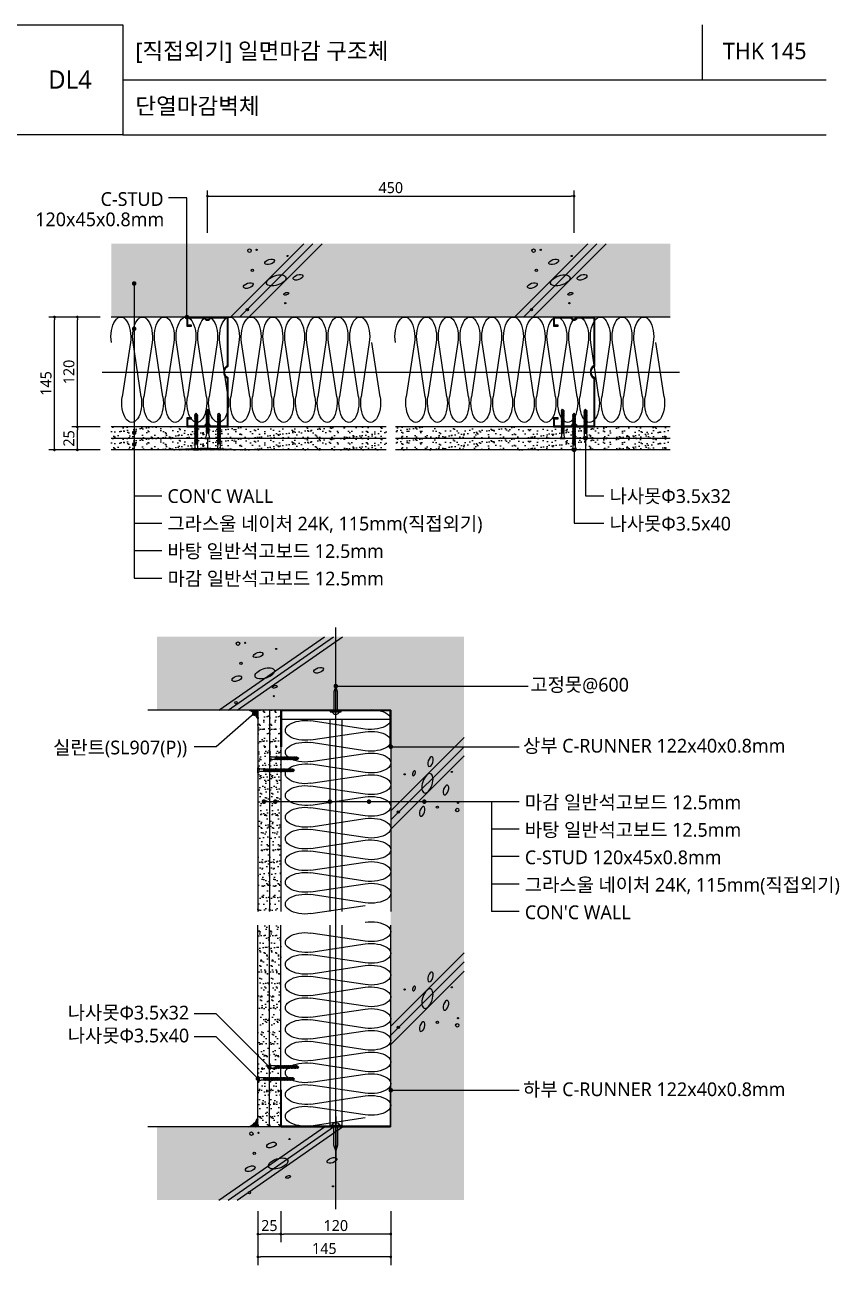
# Model space of a CAD drawing. Header units: millimetres. Extents: x 100 to 12387, y 55 to 2825.
# Drawn here: x 6976 to 7864, y 1471 to 2825 of the extents above; entities that cross this region are included whole.
import ezdxf
from ezdxf.enums import TextEntityAlignment as Align

# ---------------------------------------------------------------- set-up
doc = ezdxf.new("R2010")
doc.units = ezdxf.units.MM
doc.header["$LTSCALE"] = 1000
doc.linetypes.add('CCEN', pattern=[35, 30, -2, 1, -2])
doc.linetypes.add('HID', pattern=[2.3, 1.5, -0.8])
doc.layers.get('DEFPOINTS').update_dxf_attribs({"color": 161})
for name, color, linetype in [('CEN', 1, 'CCEN'), ('DIM', 7, 'Continuous'), ('HATCH', 8, 'Continuous'), ('SEALANT', 8, 'Continuous'), ('TEXT', 7, 'Continuous'), ('경량철골', 2, 'Continuous'), ('경량철골1', 8, 'Continuous'), ('고정못', 8, 'Continuous'), ('나사못32', 8, 'Continuous'), ('나사못40', 8, 'Continuous'), ('단열재', 9, 'Continuous'), ('석고보드', 4, 'Continuous'), ('슬라브', 7, 'Continuous'), ('조인트컴파운드', 8, 'Continuous'), ('지시선', 1, 'Continuous')]:
    doc.layers.add(name, color=color, linetype=linetype)
doc.styles.add('맑은고딕', font='malgun_0.ttf')
doc.dimstyles.new('kcc', dxfattribs={"dimscale": 5, "dimtxt": 2, "dimasz": 2, "dimexe": 1.5, "dimexo": 2, "dimgap": 0.5, "dimtad": 1, "dimdec": 1, "dimrnd": 1.38778e-17, "dimzin": 12, "dimdsep": 46, "dimtxsty": '맑은고딕', "dimblk": 'DOT', "dimcen": 1, "dimdle": 1, "dimclrd": 1, "dimclre": 1, "dimclrt": 7, "dimazin": 0, "dimtfac": 3, "dimtdec": 1, "dimtix": 1, "dimtmove": 2, "dimatfit": 2, "dimldrblk": 'DOT', "dimfxl": 1, "dimtolj": 1, "dimtzin": 1, "dimlwd": -1, "dimlwe": -1, "dimarcsym": 0})

# ---------------------------------------------------------------- blocks, each defined once
blk = doc.blocks.new('kcc나사못32')
at = {"layer": '나사못32'}
for p, q in [((1.5, 29.9), (1, 29.6)), ((1, 29.6), (1.5, 29.3)), ((1.5, 28.6), (1, 28.3)), ((1, 28.3), (1.5, 28)), ((1.5, 27.3), (1, 27)), ((1.5, 30.6), (2.8, 32)), ((1.5, 30.6), (1.5, 29.9)), ((4, 30.5), (1.5, 29.9)), ((4, 29.9), (1.5, 29.9)), ((4, 29.9), (1.5, 29.3)), ((1.5, 29.3), (1.5, 28.6)), ((4, 29.2), (1.5, 28.6)), ((4, 28.6), (1.5, 28.6)), ((4, 28.6), (1.5, 28)), ((1.5, 28), (1.5, 27.3)), ((4, 27.9), (1.5, 27.3)), ((4, 27.3), (1.5, 27.3)), ((4, 27.3), (1.5, 26.7)), ((4, 30.5), (2.8, 32)), ((4, 30.5), (4.5, 30.2)), ((4.5, 30.2), (4, 29.9)), ((4, 29.9), (4, 29.2)), ((4, 29.2), (4.5, 28.9)), ((4.5, 28.9), (4, 28.6)), ((4, 28.6), (4, 27.9)), ((4, 27.9), (4.5, 27.6)), ((4.5, 27.6), (4, 27.3)), ((4, 27.3), (4, 26.6)), ((1, 27), (1.5, 26.7)), ((1.5, 26), (1, 25.7)), ((1, 25.7), (1.5, 25.4)), ((1.5, 24.7), (1, 24.4)), ((1, 24.4), (1.5, 24.1)), ((1.5, 23.4), (1, 23.1)), ((1, 23.1), (1.5, 22.8)), ((1.5, 22.1), (1, 21.8)), ((1, 21.8), (1.5, 21.5)), ((1.5, 20.8), (1, 20.5)), ((1, 20.5), (1.5, 20.2)), ((1.5, 19.5), (1, 19.2)), ((1, 19.2), (1.5, 18.9)), ((1.5, 18.2), (1, 17.9)), ((1, 17.9), (1.5, 17.6)), ((1.5, 16.9), (1, 16.6)), ((1, 16.6), (1.5, 16.3)), ((1.5, 15.6), (1, 15.3)), ((1, 15.3), (1.5, 15)), ((1.5, 14.3), (1, 14)), ((1, 14), (1.5, 13.7)), ((1.5, 26.7), (1.5, 26)), ((4, 26.6), (1.5, 26)), ((4, 26), (1.5, 26)), ((4, 26), (1.5, 25.4)), ((1.5, 25.4), (1.5, 24.7)), ((4, 25.3), (1.5, 24.7)), ((4, 24.7), (1.5, 24.7)), ((4, 24.7), (1.5, 24.1)), ((1.5, 24.1), (1.5, 23.4)), ((4, 24), (1.5, 23.4)), ((4, 23.4), (1.5, 23.4)), ((4, 23.4), (1.5, 22.8)), ((1.5, 22.8), (1.5, 22.1)), ((4, 22.7), (1.5, 22.1)), ((4, 22.1), (1.5, 22.1)), ((4, 22.1), (1.5, 21.5)), ((1.5, 21.5), (1.5, 20.8)), ((4, 21.4), (1.5, 20.8)), ((4, 20.8), (1.5, 20.8)), ((4, 20.8), (1.5, 20.2)), ((1.5, 20.2), (1.5, 19.5)), ((4, 20.1), (1.5, 19.5)), ((4, 19.5), (1.5, 19.5)), ((4, 19.5), (1.5, 18.9)), ((1.5, 18.9), (1.5, 18.2)), ((4, 18.8), (1.5, 18.2)), ((4, 18.2), (1.5, 18.2)), ((4, 18.2), (1.5, 17.6)), ((1.5, 17.6), (1.5, 16.9)), ((4, 17.5), (1.5, 16.9)), ((4, 16.9), (1.5, 16.9)), ((4, 16.9), (1.5, 16.3)), ((1.5, 16.3), (1.5, 15.6)), ((4, 16.2), (1.5, 15.6)), ((4, 15.6), (1.5, 15.6)), ((4, 15.6), (1.5, 15)), ((1.5, 15), (1.5, 14.3)), ((4, 14.9), (1.5, 14.3)), ((4, 14.3), (1.5, 14.3)), ((4, 14.3), (1.5, 13.7)), ((1.5, 13.7), (1.5, 13)), ((4, 13.6), (1.5, 13)), ((4, 26.6), (4.5, 26.3)), ((4.5, 26.3), (4, 26)), ((4, 26), (4, 25.3)), ((4, 25.3), (4.5, 25)), ((4.5, 25), (4, 24.7)), ((4, 24.7), (4, 24)), ((4, 24), (4.5, 23.7)), ((4.5, 23.7), (4, 23.4)), ((4, 23.4), (4, 22.7)), ((4, 22.7), (4.5, 22.4)), ((4.5, 22.4), (4, 22.1)), ((4, 22.1), (4, 21.4)), ((4, 21.4), (4.5, 21.1)), ((4.5, 21.1), (4, 20.8)), ((4, 20.8), (4, 20.1)), ((4, 20.1), (4.5, 19.8)), ((4.5, 19.8), (4, 19.5)), ((4, 19.5), (4, 18.8)), ((4, 18.8), (4.5, 18.5)), ((4.5, 18.5), (4, 18.2)), ((4, 18.2), (4, 17.5)), ((4, 17.5), (4.5, 17.2)), ((4.5, 17.2), (4, 16.9)), ((4, 16.9), (4, 16.2)), ((4, 16.2), (4.5, 15.9)), ((4.5, 15.9), (4, 15.6)), ((4, 15.6), (4, 14.9)), ((4, 14.9), (4.5, 14.6)), ((4.5, 14.6), (4, 14.3)), ((4, 14.3), (4, 13.6)), ((4, 13.6), (4.5, 13.3)), ((0, 0), (0, 0.4)), ((5.5, 0.4), (0, 0.4)), ((1.5, 13), (1, 12.7)), ((1, 12.7), (1.5, 12.4)), ((1.5, 11.7), (1, 11.4)), ((1, 11.4), (1.5, 11.1)), ((1.5, 10.4), (1, 10.1)), ((1, 10.1), (1.5, 9.8)), ((1.5, 9.1), (1, 8.8)), ((1, 8.8), (1.5, 8.5)), ((1.5, 7.8), (1, 7.5)), ((1, 7.5), (1.5, 7.2)), ((1.5, 6.5), (1, 6.2)), ((1, 6.2), (1.5, 5.9)), ((4, 13), (1.5, 13)), ((4, 13), (1.5, 12.4)), ((1.5, 12.4), (1.5, 11.7)), ((4, 12.3), (1.5, 11.7)), ((4, 11.7), (1.5, 11.7)), ((4, 11.7), (1.5, 11.1)), ((1.5, 11.1), (1.5, 10.4)), ((4, 11), (1.5, 10.4)), ((4, 10.4), (1.5, 10.4)), ((4, 10.4), (1.5, 9.8)), ((1.5, 9.8), (1.5, 9.1)), ((4, 9.7), (1.5, 9.1)), ((4, 9.1), (1.5, 9.1)), ((4, 9.1), (1.5, 8.5)), ((1.5, 8.5), (1.5, 7.8)), ((4, 8.4), (1.5, 7.8)), ((4, 7.8), (1.5, 7.8)), ((4, 7.8), (1.5, 7.2)), ((1.5, 7.2), (1.5, 6.5)), ((4, 7.1), (1.5, 6.5)), ((4, 6.5), (1.5, 6.5)), ((4, 6.5), (1.5, 5.9)), ((1.5, 5.9), (1.5, 5.4)), ((4.5, 13.3), (4, 13)), ((4, 13), (4, 12.3)), ((4, 12.3), (4.5, 12)), ((4.5, 12), (4, 11.7)), ((4, 11.7), (4, 11)), ((4, 11), (4.5, 10.7)), ((4.5, 10.7), (4, 10.4)), ((4, 10.4), (4, 9.7)), ((4, 9.7), (4.5, 9.4)), ((4.5, 9.4), (4, 9.1)), ((4, 9.1), (4, 8.4)), ((4, 8.4), (4.5, 8.1)), ((4.5, 8.1), (4, 7.8)), ((4, 7.8), (4, 7.1)), ((4, 7.1), (4.5, 6.8)), ((4.5, 6.8), (4, 6.5)), ((4, 6.5), (4, 5.4)), ((5.5, 0), (5.5, 0.4)), ((5.5, 0), (0, 0))]:
    blk.add_line(p, q, dxfattribs=at)
at = {"layer": '나사못32', "extrusion": (0, 0, -1)}
blk.add_ellipse((0, 5.4), major_axis=(0, 5), ratio=0.3, start_param=1.570796, end_param=3.141593, dxfattribs=at)
at = {"layer": '나사못32'}
blk.add_ellipse((5.5, 5.4), major_axis=(0, 5), ratio=0.3, start_param=1.570796, end_param=3.141593, dxfattribs=at)
blk = doc.blocks.new('kcc나사못40')
at = {"layer": '나사못40'}
for p, q in [((1.5, 38.5), (1, 38.2)), ((1, 38.2), (1.5, 37.9)), ((1.5, 37.2), (1, 36.9)), ((1, 36.9), (1.5, 36.6)), ((1.5, 35.9), (1, 35.6)), ((1, 35.6), (1.5, 35.3)), ((1.5, 34.6), (1, 34.3)), ((1, 34.3), (1.5, 34)), ((1.5, 33.3), (1, 33)), ((1, 33), (1.5, 32.7)), ((1.5, 32), (1, 31.7)), ((1, 31.7), (1.5, 31.4)), ((1.5, 30.7), (1, 30.4)), ((1, 30.4), (1.5, 30.1)), ((1.5, 29.4), (1, 29.1)), ((1, 29.1), (1.5, 28.8)), ((1.5, 28.1), (1, 27.8)), ((1, 27.8), (1.5, 27.5)), ((1.5, 38.5), (2.8, 40)), ((1.5, 38.5), (4, 37.9)), ((1.5, 37.9), (4, 37.3)), ((1.5, 37.9), (1.5, 37.2)), ((1.5, 37.9), (4, 37.9)), ((1.5, 37.2), (4, 36.6)), ((1.5, 36.6), (4, 36)), ((1.5, 36.6), (1.5, 35.9)), ((1.5, 36.6), (4, 36.6)), ((1.5, 35.9), (4, 35.3)), ((1.5, 35.3), (4, 34.7)), ((1.5, 35.3), (1.5, 34.6)), ((1.5, 35.3), (4, 35.3)), ((1.5, 34.6), (4, 34)), ((1.5, 34), (1.5, 33.3)), ((1.5, 34), (4, 33.4)), ((1.5, 34), (4, 34)), ((1.5, 33.3), (4, 32.7)), ((1.5, 32.7), (4, 32.1)), ((1.5, 32.7), (1.5, 32)), ((1.5, 32.7), (4, 32.7)), ((1.5, 32), (4, 31.4)), ((1.5, 31.4), (1.5, 30.7)), ((1.5, 31.4), (4, 30.8)), ((1.5, 31.4), (4, 31.4)), ((1.5, 30.7), (4, 30.1)), ((1.5, 30.1), (4, 29.5)), ((1.5, 30.1), (1.5, 29.4)), ((1.5, 30.1), (4, 30.1)), ((1.5, 29.4), (4, 28.8)), ((1.5, 28.8), (1.5, 28.1)), ((1.5, 28.8), (4, 28.2)), ((1.5, 28.8), (4, 28.8)), ((1.5, 28.1), (4, 27.5)), ((1.5, 27.5), (4, 26.9)), ((1.5, 27.5), (1.5, 26.8)), ((1.5, 27.5), (4, 27.5)), ((4, 38.6), (2.8, 40)), ((4, 38.6), (4, 37.9)), ((4, 37.9), (4.5, 37.6)), ((4.5, 37.6), (4, 37.3)), ((4, 37.3), (4, 36.6)), ((4, 36.6), (4.5, 36.3)), ((4.5, 36.3), (4, 36)), ((4, 36), (4, 35.3)), ((4, 35.3), (4.5, 35)), ((4.5, 35), (4, 34.7)), ((4, 34.7), (4, 34)), ((4, 34), (4.5, 33.7)), ((4.5, 33.7), (4, 33.4)), ((4, 33.4), (4, 32.7)), ((4, 32.7), (4.5, 32.4)), ((4.5, 32.4), (4, 32.1)), ((4, 32.1), (4, 31.4)), ((4, 31.4), (4.5, 31.1)), ((4.5, 31.1), (4, 30.8)), ((4, 30.8), (4, 30.1)), ((4, 30.1), (4.5, 29.8)), ((4.5, 29.8), (4, 29.5)), ((4, 29.5), (4, 28.8)), ((4, 28.8), (4.5, 28.5)), ((4.5, 28.5), (4, 28.2)), ((4, 28.2), (4, 27.5)), ((4, 27.5), (4.5, 27.2)), ((4.5, 27.2), (4, 26.9)), ((1.5, 26.8), (1, 26.5)), ((1, 26.5), (1.5, 26.2)), ((1.5, 25.5), (1, 25.2)), ((1, 25.2), (1.5, 24.9)), ((1.5, 24.2), (1, 23.9)), ((1, 23.9), (1.5, 23.6)), ((1.5, 22.9), (1, 22.6)), ((1, 22.6), (1.5, 22.3)), ((1.5, 21.6), (1, 21.3)), ((1, 21.3), (1.5, 21)), ((1.5, 20.3), (1, 20)), ((1, 20), (1.5, 19.7)), ((1.5, 19), (1, 18.7)), ((1, 18.7), (1.5, 18.4)), ((1.5, 17.7), (1, 17.4)), ((1, 17.4), (1.5, 17.1)), ((1.5, 16.4), (1, 16.1)), ((1, 16.1), (1.5, 15.8)), ((1.5, 15.1), (1, 14.8)), ((1, 14.8), (1.5, 14.5)), ((1.5, 13.8), (1, 13.5)), ((1.5, 26.8), (4, 26.2)), ((1.5, 26.2), (1.5, 25.5)), ((1.5, 26.2), (4, 25.6)), ((1.5, 26.2), (4, 26.2)), ((1.5, 25.5), (4, 24.9)), ((1.5, 24.9), (4, 24.3)), ((1.5, 24.9), (1.5, 24.2)), ((1.5, 24.9), (4, 24.9)), ((1.5, 24.2), (4, 23.6)), ((1.5, 23.6), (1.5, 22.9)), ((1.5, 23.6), (4, 23)), ((1.5, 23.6), (4, 23.6)), ((1.5, 22.9), (4, 22.3)), ((1.5, 22.3), (4, 21.7)), ((1.5, 22.3), (1.5, 21.6)), ((1.5, 22.3), (4, 22.3)), ((1.5, 21.6), (4, 21)), ((1.5, 21), (1.5, 20.3)), ((1.5, 21), (4, 20.4)), ((1.5, 21), (4, 21)), ((1.5, 20.3), (4, 19.7)), ((1.5, 19.7), (4, 19.1)), ((1.5, 19.7), (1.5, 19)), ((1.5, 19.7), (4, 19.7)), ((1.5, 19), (4, 18.4)), ((1.5, 18.4), (1.5, 17.7)), ((1.5, 18.4), (4, 17.8)), ((1.5, 18.4), (4, 18.4)), ((1.5, 17.7), (4, 17.1)), ((1.5, 17.1), (4, 16.5)), ((1.5, 17.1), (1.5, 16.4)), ((1.5, 17.1), (4, 17.1)), ((1.5, 16.4), (4, 15.8)), ((1.5, 15.8), (1.5, 15.1)), ((1.5, 15.8), (4, 15.2)), ((1.5, 15.8), (4, 15.8)), ((1.5, 15.1), (4, 14.5)), ((1.5, 14.5), (4, 13.9)), ((1.5, 14.5), (1.5, 13.8)), ((1.5, 14.5), (4, 14.5)), ((1.5, 13.8), (4, 13.2)), ((4, 26.9), (4, 26.2)), ((4, 26.2), (4.5, 25.9)), ((4.5, 25.9), (4, 25.6)), ((4, 25.6), (4, 24.9)), ((4, 24.9), (4.5, 24.6)), ((4.5, 24.6), (4, 24.3)), ((4, 24.3), (4, 23.6)), ((4, 23.6), (4.5, 23.3)), ((4.5, 23.3), (4, 23)), ((4, 23), (4, 22.3)), ((4, 22.3), (4.5, 22)), ((4.5, 22), (4, 21.7)), ((4, 21.7), (4, 21)), ((4, 21), (4.5, 20.7)), ((4.5, 20.7), (4, 20.4)), ((4, 20.4), (4, 19.7)), ((4, 19.7), (4.5, 19.4)), ((4.5, 19.4), (4, 19.1)), ((4, 19.1), (4, 18.4)), ((4, 18.4), (4.5, 18.1)), ((4.5, 18.1), (4, 17.8)), ((4, 17.8), (4, 17.1)), ((4, 17.1), (4.5, 16.8)), ((4.5, 16.8), (4, 16.5)), ((4, 16.5), (4, 15.8)), ((4, 15.8), (4.5, 15.5)), ((4.5, 15.5), (4, 15.2)), ((4, 15.2), (4, 14.5)), ((4, 14.5), (4.5, 14.2)), ((4.5, 14.2), (4, 13.9)), ((4, 13.9), (4, 13.2)), ((0, 0.4), (5.5, 0.4)), ((0, 0), (0, 0.4)), ((1, 13.5), (1.5, 13.2)), ((1.5, 12.5), (1, 12.2)), ((1, 12.2), (1.5, 11.9)), ((1.5, 11.2), (1, 10.9)), ((1, 10.9), (1.5, 10.6)), ((1.5, 9.9), (1, 9.6)), ((1, 9.6), (1.5, 9.3)), ((1.5, 8.6), (1, 8.3)), ((1, 8.3), (1.5, 8)), ((1.5, 7.3), (1, 7)), ((1, 7), (1.5, 6.7)), ((1.5, 13.2), (1.5, 12.5)), ((1.5, 13.2), (4, 12.6)), ((1.5, 13.2), (4, 13.2)), ((1.5, 12.5), (4, 11.9)), ((1.5, 11.9), (4, 11.3)), ((1.5, 11.9), (1.5, 11.2)), ((1.5, 11.9), (4, 11.9)), ((1.5, 11.2), (4, 10.6)), ((1.5, 10.6), (1.5, 9.9)), ((1.5, 10.6), (4, 10)), ((1.5, 10.6), (4, 10.6)), ((1.5, 9.9), (4, 9.3)), ((1.5, 9.3), (4, 8.7)), ((1.5, 9.3), (1.5, 8.6)), ((1.5, 9.3), (4, 9.3)), ((1.5, 8.6), (4, 8)), ((1.5, 8), (1.5, 7.3)), ((1.5, 8), (4, 7.4)), ((1.5, 8), (4, 8)), ((1.5, 7.3), (4, 6.7)), ((1.5, 6.7), (4, 6.1)), ((1.5, 6.7), (4, 6.7)), ((1.5, 6.7), (1.5, 5.4)), ((4, 13.2), (4.5, 12.9)), ((4.5, 12.9), (4, 12.6)), ((4, 12.6), (4, 11.9)), ((4, 11.9), (4.5, 11.6)), ((4.5, 11.6), (4, 11.3)), ((4, 11.3), (4, 10.6)), ((4, 10.6), (4.5, 10.3)), ((4.5, 10.3), (4, 10)), ((4, 10), (4, 9.3)), ((4, 9.3), (4.5, 9)), ((4.5, 9), (4, 8.7)), ((4, 8.7), (4, 8)), ((4, 8), (4.5, 7.7)), ((4.5, 7.7), (4, 7.4)), ((4, 7.4), (4, 6.7)), ((4, 6.7), (4.5, 6.4)), ((4.5, 6.4), (4, 6.1)), ((4, 6.1), (4, 5.4)), ((5.5, 0), (5.5, 0.4)), ((0, 0), (5.5, 0))]:
    blk.add_line(p, q, dxfattribs=at)
at = {"layer": '나사못40', "extrusion": (0, 0, -1)}
blk.add_ellipse((0, 5.4), major_axis=(0, -5), ratio=0.3, start_param=4.712389, end_param=6.283185, dxfattribs=at)
at = {"layer": '나사못40'}
blk.add_ellipse((5.5, 5.4), major_axis=(0, -5), ratio=0.3, start_param=4.712389, end_param=6.283185, dxfattribs=at)
blk = doc.blocks.new('_Dot')
at = {"color": 0, "linetype": 'ByBlock', "lineweight": -2}
blk.add_line((-0.5, 0), (-1, 0), dxfattribs=at)
at = {"color": 0, "linetype": 'ByBlock', "const_width": 0.5}
blk.add_lwpolyline([(-0.25, 0, 1), (0.25, 0, 1)], format="xyb", close=True, dxfattribs=at)
blk = doc.blocks.new('*D289')
at = {"layer": 'DEFPOINTS', "color": 0, "transparency": 16777216}
for p in [(7033, 2386), (7070, 2386), (7070, 2361)]:
    blk.add_point(p, dxfattribs=at)
at = {"layer": 'DIM', "color": 1, "transparency": 16777216}
for p, q in [((7058, 2386), (7027, 2386)), ((7033, 2364), (7033, 2383)), ((7058, 2361), (7027, 2361))]:
    blk.add_line(p, q, dxfattribs=at)
at = {"layer": 'DIM', "color": 1, "transparency": 16777216, "xscale": 2.999999999999998, "yscale": 2.999999999999998, "zscale": 2.999999999999998}
for p, rotation in [((7033, 2386), 90), ((7033, 2361), 270)]:
    blk.add_blockref('_Dot', p, dxfattribs=dict(at, rotation=rotation))
at = {"layer": 'DIM', "color": 7, "transparency": 16777216, "insert": (7023.8, 2373.5), "char_height": 12, "attachment_point": 5, "rotation": 90, "style": '맑은고딕'}
blk.add_mtext('\\A1;25', dxfattribs=at)
blk = doc.blocks.new('*D290')
at = {"layer": 'DEFPOINTS', "color": 0, "transparency": 16777216}
for p in [(7033, 2506), (7070, 2506), (7070, 2386)]:
    blk.add_point(p, dxfattribs=at)
at = {"layer": 'DIM', "color": 1, "transparency": 16777216}
for p, q in [((7058, 2506), (7027, 2506)), ((7033, 2389), (7033, 2503)), ((7058, 2386), (7027, 2386))]:
    blk.add_line(p, q, dxfattribs=at)
at = {"layer": 'DIM', "color": 1, "transparency": 16777216, "xscale": 2.999999999999998, "yscale": 2.999999999999998, "zscale": 2.999999999999998}
for p, rotation in [((7033, 2506), 90), ((7033, 2386), 270)]:
    blk.add_blockref('_Dot', p, dxfattribs=dict(at, rotation=rotation))
at = {"layer": 'DIM', "color": 7, "transparency": 16777216, "insert": (7023.8, 2446), "char_height": 12, "attachment_point": 5, "rotation": 90, "style": '맑은고딕'}
blk.add_mtext('\\A1;120', dxfattribs=at)
blk = doc.blocks.new('*D291')
at = {"layer": 'DEFPOINTS', "color": 0, "transparency": 16777216}
for p in [(7008, 2506), (7070, 2506), (7070, 2361)]:
    blk.add_point(p, dxfattribs=at)
at = {"layer": 'DIM', "color": 1, "transparency": 16777216}
for p, q in [((7058, 2506), (7002, 2506)), ((7008, 2364), (7008, 2503)), ((7058, 2361), (7002, 2361))]:
    blk.add_line(p, q, dxfattribs=at)
at = {"layer": 'DIM', "color": 1, "transparency": 16777216, "xscale": 2.999999999999998, "yscale": 2.999999999999998, "zscale": 2.999999999999998}
for p, rotation in [((7008, 2506), 90), ((7008, 2361), 270)]:
    blk.add_blockref('_Dot', p, dxfattribs=dict(at, rotation=rotation))
at = {"layer": 'DIM', "color": 7, "transparency": 16777216, "insert": (6998.8, 2433.5), "char_height": 12, "attachment_point": 5, "rotation": 90, "style": '맑은고딕'}
blk.add_mtext('\\A1;145', dxfattribs=at)
blk = doc.blocks.new('*D292')
at = {"layer": 'DEFPOINTS', "color": 0, "transparency": 16777216}
for p in [(7575, 2638), (7175, 2586), (7575, 2586)]:
    blk.add_point(p, dxfattribs=at)
at = {"layer": 'DIM', "color": 1, "transparency": 16777216}
for p, q in [((7175, 2598), (7175, 2644)), ((7575, 2598), (7575, 2644)), ((7178, 2638), (7572, 2638))]:
    blk.add_line(p, q, dxfattribs=at)
at = {"layer": 'DIM', "color": 1, "transparency": 16777216, "xscale": 2.999999999999998, "yscale": 2.999999999999998, "zscale": 2.999999999999998, "rotation": 180}
blk.add_blockref('_Dot', (7175, 2638), dxfattribs=at)
at = {"layer": 'DIM', "color": 1, "transparency": 16777216, "xscale": 2.999999999999998, "yscale": 2.999999999999998, "zscale": 2.999999999999998}
blk.add_blockref('_Dot', (7575, 2638), dxfattribs=at)
at = {"layer": 'DIM', "color": 7, "transparency": 16777216, "insert": (7375, 2647.2), "char_height": 12, "attachment_point": 5, "style": '맑은고딕'}
blk.add_mtext('\\A1;450', dxfattribs=at)
blk = doc.blocks.new('*D293')
at = {"layer": 'DEFPOINTS', "color": 0, "transparency": 16777216}
for p in [(7255, 1542), (7375, 1542), (7255, 1505)]:
    blk.add_point(p, dxfattribs=at)
at = {"layer": 'DIM', "color": 1, "transparency": 16777216}
for p, q in [((7255, 1530), (7255, 1496)), ((7375, 1530), (7375, 1496)), ((7372, 1505), (7258, 1505))]:
    blk.add_line(p, q, dxfattribs=at)
at = {"layer": 'DIM', "color": 1, "transparency": 16777216, "xscale": 2.999999999999998, "yscale": 2.999999999999998, "zscale": 2.999999999999998, "rotation": 180}
blk.add_blockref('_Dot', (7255, 1505), dxfattribs=at)
at = {"layer": 'DIM', "color": 1, "transparency": 16777216, "xscale": 2.999999999999998, "yscale": 2.999999999999998, "zscale": 2.999999999999998}
blk.add_blockref('_Dot', (7375, 1505), dxfattribs=at)
at = {"layer": 'DIM', "color": 7, "transparency": 16777216, "insert": (7315, 1514.2), "char_height": 12, "attachment_point": 5, "style": '맑은고딕'}
blk.add_mtext('\\A1;120', dxfattribs=at)
blk = doc.blocks.new('*D294')
at = {"layer": 'DEFPOINTS', "color": 0, "transparency": 16777216}
for p in [(7230, 1542), (7255, 1542), (7230, 1505)]:
    blk.add_point(p, dxfattribs=at)
at = {"layer": 'DIM', "color": 1, "transparency": 16777216}
for p, q in [((7230, 1530), (7230, 1496)), ((7255, 1530), (7255, 1496)), ((7252, 1505), (7233, 1505))]:
    blk.add_line(p, q, dxfattribs=at)
at = {"layer": 'DIM', "color": 1, "transparency": 16777216, "xscale": 2.999999999999998, "yscale": 2.999999999999998, "zscale": 2.999999999999998, "rotation": 180}
blk.add_blockref('_Dot', (7230, 1505), dxfattribs=at)
at = {"layer": 'DIM', "color": 1, "transparency": 16777216, "xscale": 2.999999999999998, "yscale": 2.999999999999998, "zscale": 2.999999999999998}
blk.add_blockref('_Dot', (7255, 1505), dxfattribs=at)
at = {"layer": 'DIM', "color": 7, "transparency": 16777216, "insert": (7242.5, 1514.2), "char_height": 12, "attachment_point": 5, "style": '맑은고딕'}
blk.add_mtext('\\A1;25', dxfattribs=at)
blk = doc.blocks.new('*D295')
at = {"layer": 'DEFPOINTS', "color": 0, "transparency": 16777216}
for p in [(7230, 1542), (7375, 1542), (7230, 1480)]:
    blk.add_point(p, dxfattribs=at)
at = {"layer": 'DIM', "color": 1, "transparency": 16777216}
for p, q in [((7230, 1530), (7230, 1471)), ((7375, 1530), (7375, 1471)), ((7372, 1480), (7233, 1480))]:
    blk.add_line(p, q, dxfattribs=at)
at = {"layer": 'DIM', "color": 1, "transparency": 16777216, "xscale": 2.999999999999998, "yscale": 2.999999999999998, "zscale": 2.999999999999998, "rotation": 180}
blk.add_blockref('_Dot', (7230, 1480), dxfattribs=at)
at = {"layer": 'DIM', "color": 1, "transparency": 16777216, "xscale": 2.999999999999998, "yscale": 2.999999999999998, "zscale": 2.999999999999998}
blk.add_blockref('_Dot', (7375, 1480), dxfattribs=at)
at = {"layer": 'DIM', "color": 7, "transparency": 16777216, "insert": (7302.5, 1489.2), "char_height": 12, "attachment_point": 5, "style": '맑은고딕'}
blk.add_mtext('\\A1;145', dxfattribs=at)
blk = doc.blocks.new('HILTI고정못')
at = {"layer": '고정못'}
blk.add_line((0, 10.6), (0, -34.6), dxfattribs=at)
blk.add_lwpolyline([(-6, 0), (6, 0), (6, 1), (-6, 1)], close=True, dxfattribs=at)
at = {"layer": '고정못', "linetype": 'HID'}
blk.add_lwpolyline([(-2, 0), (-2, -20.6), (0, -27), (2, -20.6), (2, 0)], dxfattribs=at)
at = {"layer": '고정못'}
blk.add_arc((0, -0.2), 4.08, 17.2018, 162.7982, dxfattribs=at)
blk = doc.blocks.new('insulation2')
blk.add_lwpolyline([(0, 0.25, 1.344031), (0.35, 0.25), (0.2, 0.75, -1.344031), (0.55, 0.75), (0.4, 0.25)], format="xyb")

msp = doc.modelspace()

# ---------------------------------------------------------------- hatches: boundary and pattern name
at = {"layer": 'HATCH'}
h = msp.add_hatch(dxfattribs=at)
h.set_pattern_fill('AR-CONC', color=256, scale=0.1)
h.set_pattern_definition([(50, (7240, 2546), (18.21847, -1.5939), [1.905, -20.955]), (355, (7240, 2546), (-3.52434, 19.1057), [1.524, -16.76406]), (100.4514, (7241.518, 2545.867), (14.6941, 17.5118), [1.619, -17.809]), (46.184, (7240, 2551.08), (27.1079, -4.2042), [2.8575, -31.4325]), (96.6356, (7242.26, 2550.73), (23.7404, 24.7426), [2.4285, -26.7136]), (351.184, (7240, 2551.08), (23.7404, 24.7426), [2.286, -25.146]), (21, (7242.54, 2549.81), (15.16144, -10.2265), [1.905, -20.955]), (326, (7242.54, 2549.81), (6.1802, 18.4188), [1.524, -16.764]), (71.4514, (7243.803, 2548.958), (21.34164, 8.1923), [1.619, -17.809]), (37.5, (7240, 2546), (0.30886, 8.4555), [0, -16.5608, 0, -17.018, 0, -16.8275]), (7.5, (7240, 2546), (6.68197, 10.01806), [0, -9.7028, 0, -16.1798, 0, -6.4135]), (327.5, (7234.336, 2546), (13.55906, -0.57287), [0, -6.35, 0, -19.812, 0, -26.289]), (317.5, (7231.796, 2546), (14.81292, 2.54265), [0, -8.255, 0, -13.1572, 0, -18.669])])
h.paths.add_polyline_path([(7680, 2506), (7680, 2586), (7070, 2586), (7070, 2506)])
h = msp.add_hatch(dxfattribs=at)
h.set_pattern_fill('AR-SAND', color=256, scale=0.2, style=0)
h.set_pattern_definition([(37.5, (2334.676, -16433.809), (-0.3200063, 9.7882647), [0, -7.7216, 0, -8.636, 0, -8.255]), (7.5, (2334.676, -16433.809), (8.990466, 14.336502), [0, -4.1656, 0, -6.9596, 0, -2.667]), (327.5, (2328.428, -16433.809), (15.8198474, 0.0287437), [0, -2.54, 0, -9.144, 0, -11.938]), (317.5, (2328.428, -16433.809), (15.271129, 4.458586), [0, -1.27, 0, -5.9944, 0, -6.858])])
h.paths.add_polyline_path([(7370, 2386), (7070, 2386), (7070, 2373.5), (7370, 2373.5)])
h = msp.add_hatch(dxfattribs=at)
h.set_pattern_fill('AR-SAND', color=256, scale=0.2, style=0)
h.set_pattern_definition([(37.5, (2331.781, -16433.809), (-0.3200063, 9.7882647), [0, -7.7216, 0, -8.636, 0, -8.255]), (7.5, (2331.781, -16433.809), (8.990466, 14.336502), [0, -4.1656, 0, -6.9596, 0, -2.667]), (327.5, (2325.533, -16433.809), (15.8198474, 0.0287437), [0, -2.54, 0, -9.144, 0, -11.938]), (317.5, (2325.533, -16433.809), (15.271129, 4.458586), [0, -1.27, 0, -5.9944, 0, -6.858])])
h.paths.add_polyline_path([(7680, 2386), (7380, 2386), (7380, 2373.5), (7680, 2373.5)])
h = msp.add_hatch(dxfattribs=at)
h.set_pattern_fill('AR-SAND', color=256, scale=0.2, style=0)
h.set_pattern_definition([(37.5, (2334.676, -16446.309), (-0.3200063, 9.7882647), [0, -7.7216, 0, -8.636, 0, -8.255]), (7.5, (2334.676, -16446.309), (8.990466, 14.336502), [0, -4.1656, 0, -6.9596, 0, -2.667]), (327.5, (2328.428, -16446.309), (15.8198474, 0.0287437), [0, -2.54, 0, -9.144, 0, -11.938]), (317.5, (2328.428, -16446.309), (15.271129, 4.458586), [0, -1.27, 0, -5.9944, 0, -6.858])])
h.paths.add_polyline_path([(7370, 2373.5), (7070, 2373.5), (7070, 2361), (7370, 2361)])
h = msp.add_hatch(dxfattribs=at)
h.set_pattern_fill('AR-SAND', color=256, scale=0.2, style=0)
h.set_pattern_definition([(37.5, (2331.781, -16446.309), (-0.3200063, 9.7882647), [0, -7.7216, 0, -8.636, 0, -8.255]), (7.5, (2331.781, -16446.309), (8.990466, 14.336502), [0, -4.1656, 0, -6.9596, 0, -2.667]), (327.5, (2325.533, -16446.309), (15.8198474, 0.0287437), [0, -2.54, 0, -9.144, 0, -11.938]), (317.5, (2325.533, -16446.309), (15.271129, 4.458586), [0, -1.27, 0, -5.9944, 0, -6.858])])
h.paths.add_polyline_path([(7680, 2373.5), (7380, 2373.5), (7380, 2361), (7680, 2361)])
h = msp.add_hatch(dxfattribs=at)
h.set_pattern_fill('AR-CONC', color=256, scale=0.1)
h.set_pattern_definition([(50, (7350, 2117), (18.21847, -1.5939), [1.905, -20.955]), (355, (7350, 2117), (-3.52434, 19.1057), [1.524, -16.76406]), (100.4514, (7351.518, 2116.867), (14.6941, 17.5118), [1.619, -17.809]), (46.184, (7350, 2122.08), (27.1079, -4.2042), [2.8575, -31.4325]), (96.6356, (7352.26, 2121.73), (23.7404, 24.7426), [2.4285, -26.7136]), (351.184, (7350, 2122.08), (23.7404, 24.7426), [2.286, -25.146]), (21, (7352.54, 2120.81), (15.16144, -10.22652), [1.905, -20.955]), (326, (7352.54, 2120.81), (6.1802, 18.4188), [1.524, -16.764]), (71.4514, (7353.803, 2119.958), (21.34164, 8.1923), [1.619, -17.809]), (37.5, (7350, 2117), (0.30886, 8.455504), [0, -16.5608, 0, -17.018, 0, -16.8275]), (7.5, (7350, 2117), (6.68197, 10.01806), [0, -9.7028, 0, -16.1798, 0, -6.4135]), (327.5, (7344.336, 2117), (13.55906, -0.572874), [0, -6.35, 0, -19.812, 0, -26.289]), (317.5, (7341.796, 2117), (14.81292, 2.54265), [0, -8.255, 0, -13.1572, 0, -18.669])])
h.paths.add_polyline_path([(7375, 1622), (7120, 1622), (7120, 1542), (7455, 1542), (7455, 2157), (7120, 2157), (7120, 2077), (7375, 2077)])
h = msp.add_hatch(dxfattribs=at)
h.set_pattern_fill('AR-SAND', color=256, scale=0.2, style=0)
h.set_pattern_definition([(37.5, (2685.49, -16075.71), (-0.3200063, 9.7882647), [0, -7.7216, 0, -8.636, 0, -8.255]), (7.5, (2685.49, -16075.71), (8.990466, 14.336502), [0, -4.1656, 0, -6.9596, 0, -2.667]), (327.5, (2679.242, -16075.71), (15.8198474, 0.0287437), [0, -2.54, 0, -9.144, 0, -11.938]), (317.5, (2679.242, -16075.71), (15.271129, 4.458586), [0, -1.27, 0, -5.9944, 0, -6.858])])
h.paths.add_polyline_path([(7230, 1857), (7242.5, 1857), (7242.5, 2077), (7230, 2077)])
h = msp.add_hatch(dxfattribs=at)
h.set_pattern_fill('AR-SAND', color=256, scale=0.2, style=0)
h.set_pattern_definition([(37.5, (2697.99, -16075.71), (-0.3200063, 9.7882647), [0, -7.7216, 0, -8.636, 0, -8.255]), (7.5, (2697.99, -16075.71), (8.990466, 14.336502), [0, -4.1656, 0, -6.9596, 0, -2.667]), (327.5, (2691.742, -16075.71), (15.8198474, 0.0287437), [0, -2.54, 0, -9.144, 0, -11.938]), (317.5, (2691.742, -16075.71), (15.271129, 4.458586), [0, -1.27, 0, -5.9944, 0, -6.858])])
h.paths.add_polyline_path([(7242.5, 1857), (7255, 1857), (7255, 2077), (7242.5, 2077)])
h = msp.add_hatch(dxfattribs=at)
h.set_pattern_fill('AR-SAND', color=256, scale=0.2, style=0)
h.set_pattern_definition([(37.5, (2685.49, -16024.551), (-0.3200063, 9.7882647), [0, -7.7216, 0, -8.636, 0, -8.255]), (7.5, (2685.49, -16024.551), (8.990466, 14.336502), [0, -4.1656, 0, -6.9596, 0, -2.667]), (327.5, (2679.242, -16024.551), (15.8198474, 0.0287437), [0, -2.54, 0, -9.144, 0, -11.938]), (317.5, (2679.242, -16024.551), (15.271129, 4.458586), [0, -1.27, 0, -5.9944, 0, -6.858])])
h.paths.add_polyline_path([(7242.5, 1842), (7230, 1842), (7230, 1622), (7242.5, 1622)])
h = msp.add_hatch(dxfattribs=at)
h.set_pattern_fill('AR-SAND', color=256, scale=0.2, style=0)
h.set_pattern_definition([(37.5, (2697.99, -16024.551), (-0.3200063, 9.7882647), [0, -7.7216, 0, -8.636, 0, -8.255]), (7.5, (2697.99, -16024.551), (8.990466, 14.336502), [0, -4.1656, 0, -6.9596, 0, -2.667]), (327.5, (2691.742, -16024.551), (15.8198474, 0.0287437), [0, -2.54, 0, -9.144, 0, -11.938]), (317.5, (2691.742, -16024.551), (15.271129, 4.458586), [0, -1.27, 0, -5.9944, 0, -6.858])])
h.paths.add_polyline_path([(7255, 1842), (7242.5, 1842), (7242.5, 1622), (7255, 1622)])
at = {"layer": 'SEALANT'}
h = msp.add_hatch(dxfattribs=at)
h.set_pattern_fill('ANSI31', color=256, scale=0.1, style=0)
h.set_pattern_definition([(45, (2333.0645, -16075.71016), (-0.224506403, 0.224506403), [])])
h.paths.add_polyline_path([(7230, 2077), (7220, 2077, -0.2001382), (7230, 2067.11)])
h = msp.add_hatch(dxfattribs=at)
h.set_pattern_fill('ANSI31', color=256, scale=0.1, style=0)
h.set_pattern_definition([(315, (2333.0645, 19774.71016), (-0.224506403, -0.224506403), [])])
h.paths.add_polyline_path([(7230, 1622), (7220, 1622, 0.2001382), (7230, 1631.89)])
at = {"layer": '조인트컴파운드'}
h = msp.add_hatch(dxfattribs=at)
h.set_pattern_fill('ANSI31', color=8, scale=0.1, style=0)
h.set_pattern_definition([(45, (2359.0068, -16191.35447), (-0.224506403, 0.224506403), [])])
edge = h.paths.add_edge_path()
edge.add_ellipse((7157.25, 2366.4), major_axis=(0, 5), ratio=0.3, start_angle=180, end_angle=210.52736)
edge.add_line((7158.01, 2362.09), (7135, 2361))
edge.add_line((7135, 2361), (7157.25, 2361))
edge.add_line((7157.25, 2361), (7157.25, 2361.4))
edge = h.paths.add_edge_path()
edge.add_ellipse((7187.25, 2366.4), major_axis=(0, 5), ratio=0.3, start_angle=180, end_angle=214.46827)
edge.add_line((7188.1, 2362.28), (7175, 2362.9))
edge.add_line((7175, 2362.9), (7161.9, 2362.28))
edge.add_ellipse((7162.75, 2366.4), major_axis=(0, 5), ratio=0.3, start_angle=145.53173, end_angle=180)
edge.add_line((7162.75, 2361.4), (7162.75, 2361))
edge.add_line((7162.75, 2361), (7187.25, 2361))
edge.add_line((7187.25, 2361), (7187.25, 2361.4))
edge = h.paths.add_edge_path()
edge.add_ellipse((7192.75, 2366.4), major_axis=(0, 5), ratio=0.3, start_angle=149.47264, end_angle=180)
edge.add_line((7192.75, 2361.4), (7192.75, 2361))
edge.add_line((7192.75, 2361), (7215, 2361))
edge.add_line((7215, 2361), (7191.99, 2362.09))
edge = h.paths.add_edge_path()
edge.add_ellipse((7162.75, 2366.4), major_axis=(0, 5), ratio=0.3, start_angle=145.53173, end_angle=180, ccw=False)
edge.add_line((7161.9, 2362.28), (7158.01, 2362.09))
edge.add_ellipse((7157.25, 2366.4), major_axis=(0, 5), ratio=0.3, start_angle=180, end_angle=210.52736, ccw=False)
edge.add_line((7157.25, 2361.4), (7162.75, 2361.4))
h.paths.add_polyline_path([(7162.75, 2361.4), (7157.25, 2361.4), (7157.25, 2361), (7162.75, 2361)])
edge = h.paths.add_edge_path()
edge.add_ellipse((7192.75, 2366.4), major_axis=(0, 5), ratio=0.3, start_angle=149.47264, end_angle=180, ccw=False)
edge.add_line((7191.99, 2362.09), (7188.1, 2362.28))
edge.add_ellipse((7187.25, 2366.4), major_axis=(0, 5), ratio=0.3, start_angle=180, end_angle=214.46827, ccw=False)
edge.add_line((7187.25, 2361.4), (7192.75, 2361.4))
h.paths.add_polyline_path([(7192.75, 2361.4), (7187.25, 2361.4), (7187.25, 2361), (7192.75, 2361)])

# ---------------------------------------------------------------- linework, layer by layer
for p, q in [((7715, 2765), (7715, 2825)), ((7082.5, 2765), (7850, 2765)), ((7082.5, 2705), (7850, 2705))]:
    msp.add_line(p, q)
msp.add_lwpolyline([(6962.5, 2825), (7082.5, 2825), (7082.5, 2705), (6962.5, 2705)], close=True)
at = {"layer": 'CEN', "ltscale": 0.1}
for p, q in [((7060, 2446), (7690, 2446)), ((7315, 1532), (7315, 2167))]:
    msp.add_line(p, q, dxfattribs=at)
at = {"layer": 'HATCH'}
for centre, radius in [((7220.83, 2578.51), 1.89), ((7228.64, 2579.4), 0.63), ((7262.39, 2572.68), 0.63), ((7530.83, 2578.51), 1.89), ((7538.64, 2579.4), 0.63), ((7572.39, 2572.68), 0.63), ((7223.98, 2556.95), 1.26), ((7533.98, 2556.95), 1.26), ((7259.87, 2521.08), 0.629), ((7569.87, 2521.08), 0.629), ((7218.57, 2514.15), 1.26), ((7528.57, 2514.15), 1.26), ((7208.33, 2149.51), 1.89), ((7216.14, 2150.4), 0.63), ((7249.89, 2143.68), 0.63), ((7211.48, 2127.95), 1.26), ((7206.07, 2085.15), 1.26), ((7247.37, 2092.08), 0.629), ((7390.08, 2006.87), 0.629), ((7441.68, 2009.39), 0.63), ((7383.15, 1965.57), 1.26), ((7425.95, 1970.98), 1.26), ((7447.51, 1967.83), 1.89), ((7448.4, 1975.64), 0.63), ((7441.68, 1774.39), 0.63), ((7390.08, 1771.87), 0.629), ((7425.95, 1735.98), 1.26), ((7447.51, 1732.83), 1.89), ((7448.4, 1740.64), 0.63), ((7383.15, 1730.57), 1.26), ((7222.94, 1614.51), 1.89), ((7230.75, 1615.4), 0.63), ((7264.5, 1608.68), 0.63), ((7226.09, 1592.95), 1.26), ((7311.98, 1557.08), 0.629), ((7220.68, 1550.15), 1.26)]:
    msp.add_circle(centre, radius, dxfattribs=at)
for centre, major_axis in [((7242.73, 2566.19), (-5.27, -1.71)), ((7552.73, 2566.19), (-5.27, -1.71)), ((7250, 2546), (-10.53, -3.43)), ((7273.73, 2549.4), (-5.27, -1.71)), ((7560, 2546), (-10.53, -3.43)), ((7583.73, 2549.4), (-5.27, -1.71)), ((7219.48, 2540.3), (-5.27, -1.71)), ((7260.97, 2531.37), (-2.63, -0.86)), ((7529.48, 2540.3), (-5.27, -1.71)), ((7570.97, 2531.37), (-2.63, -0.86)), ((7230.23, 2137.19), (-5.27, -1.71)), ((7206.98, 2111.3), (-5.27, -1.71)), ((7237.5, 2117), (-10.53, -3.43)), ((7296.23, 2120.4), (-5.27, -1.71)), ((7248.47, 2102.37), (-2.63, -0.86)), ((7244.84, 1602.19), (-5.27, -1.71)), ((7252.11, 1582), (-10.53, -3.43)), ((7310.84, 1585.4), (-5.27, -1.71)), ((7221.59, 1576.3), (-5.27, -1.71)), ((7263.08, 1567.37), (-2.63, -0.86))]:
    msp.add_ellipse(centre, major_axis=major_axis, ratio=0.4770727, dxfattribs=at)
at = {"layer": 'HATCH', "extrusion": (0, 0, -1)}
for centre, major_axis in [((7418.4, 2020.73), (-1.71, -5.27)), ((7400.37, 2007.97), (-0.86, -2.63)), ((7415, 1997), (-3.43, -10.53)), ((7435.19, 1989.73), (-1.71, -5.27)), ((7409.3, 1966.48), (-1.71, -5.27)), ((7418.4, 1785.73), (-1.71, -5.27)), ((7400.37, 1772.97), (-0.86, -2.63)), ((7415, 1762), (-3.43, -10.53)), ((7435.19, 1754.73), (-1.71, -5.27)), ((7409.3, 1731.48), (-1.71, -5.27))]:
    msp.add_ellipse(centre, major_axis=major_axis, ratio=0.4770727, dxfattribs=at)
at = {"layer": 'SEALANT'}
for centre, start, end in [((7213.14, 2060.06), 22.6698, 67.93998), ((7213.14, 1638.94), 292.06002, 337.3302)]:
    msp.add_arc(centre, 18.28, start, end, dxfattribs=at)
at = {"layer": '경량철골'}
for points in [[(7196.5, 2438.93), (7196.5, 2387), (7178.35, 2387, 0.745356), (7171.65, 2387), (7153.5, 2387), (7153.5, 2395), (7157.5, 2395), (7157.5, 2396), (7152.5, 2396), (7152.5, 2386), (7172.5, 2386, -1), (7177.5, 2386), (7197.5, 2386), (7197.5, 2439.5, -0.5899975), (7197.5, 2452.5), (7197.5, 2506), (7177.5, 2506, -1), (7172.5, 2506), (7152.5, 2506), (7152.5, 2496), (7157.5, 2496), (7157.5, 2497), (7153.5, 2497), (7153.5, 2505), (7171.65, 2505, 0.745356), (7178.35, 2505), (7196.5, 2505), (7196.5, 2453.07, 0.5427831)], [(7596.5, 2438.93), (7596.5, 2387), (7578.35, 2387, 0.745356), (7571.65, 2387), (7553.5, 2387), (7553.5, 2395), (7557.5, 2395), (7557.5, 2396), (7552.5, 2396), (7552.5, 2386), (7572.5, 2386, -1), (7577.5, 2386), (7597.5, 2386), (7597.5, 2439.5, -0.5899975), (7597.5, 2452.5), (7597.5, 2506), (7577.5, 2506, -1), (7572.5, 2506), (7552.5, 2506), (7552.5, 2496), (7557.5, 2496), (7557.5, 2497), (7553.5, 2497), (7553.5, 2505), (7571.65, 2505, 0.745356), (7578.35, 2505), (7596.5, 2505), (7596.5, 2453.07, 0.5427831)], [(7375, 2037), (7374.2, 2037), (7374.2, 2075.93, 0.4142136), (7373.93, 2076.2), (7256.07, 2076.2, 0.4142136), (7255.8, 2075.93), (7255.8, 2037), (7255, 2037), (7255, 2076.2, -0.4142136), (7255.8, 2077), (7374.2, 2077, -0.4142136), (7375, 2076.2)], [(7375, 1662), (7374.2, 1662), (7374.2, 1623.07, -0.4142136), (7373.93, 1622.8), (7256.07, 1622.8, -0.4142136), (7255.8, 1623.07), (7255.8, 1662), (7255, 1662), (7255, 1622.8, 0.4142136), (7255.8, 1622), (7374.2, 1622, 0.4142136), (7375, 1622.8)]]:
    msp.add_lwpolyline(points, format="xyb", close=True, dxfattribs=at)
at = {"layer": '경량철골1'}
for p, q in [((7255.8, 2067), (7374.2, 2067)), ((7308.5, 2067), (7308.5, 1857)), ((7321.5, 2067), (7321.5, 1857)), ((7308.5, 1842), (7308.5, 1622.8)), ((7321.5, 1842), (7321.5, 1622.8))]:
    msp.add_line(p, q, dxfattribs=at)
at = {"layer": '석고보드'}
for p, q in [((7370, 2386), (7070, 2386)), ((7680, 2386), (7380, 2386)), ((7575, 2373.5), (7575, 2386)), ((7370, 2373.5), (7070, 2373.5)), ((7175, 2373.5), (7175, 2362.9)), ((7680, 2373.5), (7380, 2373.5)), ((7370, 2361), (7070, 2361)), ((7175, 2362.9), (7135, 2361)), ((7175, 2362.9), (7215, 2361)), ((7680, 2361), (7380, 2361)), ((7230, 2077), (7230, 1857)), ((7242.5, 2077), (7242.5, 1857)), ((7255, 2077), (7255, 1857)), ((7230, 1622), (7230, 1842)), ((7242.5, 1622), (7242.5, 1842)), ((7255, 1622), (7255, 1842))]:
    msp.add_line(p, q, dxfattribs=at)
at = {"layer": '슬라브', "color": 1}
for p, q in [((7200, 2506), (7280, 2586)), ((7220, 2506), (7300, 2586)), ((7510, 2506), (7590, 2586)), ((7530, 2506), (7610, 2586)), ((7187.5, 2077), (7302.5, 2157)), ((7207.5, 2077), (7322.5, 2157)), ((7375, 1967), (7455, 2047)), ((7375, 1947), (7455, 2027)), ((7375, 1732), (7455, 1812)), ((7375, 1712), (7455, 1792)), ((7187.5, 1542), (7302.5, 1622)), ((7207.5, 1542), (7322.5, 1622))]:
    msp.add_line(p, q, dxfattribs=at)
at = {"layer": '슬라브', "color": 7}
for p, q in [((7210, 2506), (7290, 2586)), ((7520, 2506), (7600, 2586)), ((7197.5, 2077), (7312.5, 2157)), ((7375, 1957), (7455, 2037)), ((7375, 1722), (7455, 1802)), ((7197.5, 1542), (7312.5, 1622))]:
    msp.add_line(p, q, dxfattribs=at)
at = {"layer": '슬라브'}
for p, q in [((7680, 2506), (7070, 2506)), ((7375, 2077), (7110, 2077)), ((7375, 2077), (7375, 1857)), ((7375, 1622), (7375, 1842)), ((7375, 1622), (7110, 1622))]:
    msp.add_line(p, q, dxfattribs=at)
at = {"layer": '지시선', "color": 1}
for p, q in [((7095, 2311), (7125, 2311)), ((7095, 2281), (7125, 2281)), ((7095, 2251), (7125, 2251))]:
    msp.add_line(p, q, dxfattribs=at)
at = {"layer": '지시선'}
for p, q in [((7485, 1977), (7485, 1857)), ((7515, 1947), (7485, 1947)), ((7515, 1917), (7485, 1917)), ((7515, 1887), (7485, 1887)), ((7515, 1857), (7485, 1857))]:
    msp.add_line(p, q, dxfattribs=at)
at = {"layer": '지시선', "const_width": 2.5}
for points in [[(7093.75, 2493.21, 1), (7096.25, 2493.21, 1)], [(7093.75, 2379.74, 1), (7096.25, 2379.74, 1)], [(7093.75, 2367, 1), (7096.25, 2367, 1)], [(7247.7, 1977, 1), (7250.2, 1977, 1)], [(7307.25, 1977, 1), (7309.75, 1977, 1)], [(7349.99, 1977, 1), (7352.49, 1977, 1)], [(7410.38, 1977, 1), (7412.88, 1977, 1)]]:
    msp.add_lwpolyline(points, format="xyb", close=True, dxfattribs=at)

# ---------------------------------------------------------------- block references
at = {"layer": '고정못', "rotation": 180}
msp.add_blockref('HILTI고정못', (7315, 2076.2), dxfattribs=at)
at = {"layer": '고정못', "xscale": -1}
msp.add_blockref('HILTI고정못', (7315, 1622.8), dxfattribs=at)
at = {"layer": '나사못32', "xscale": -1}
for p, rotation in [((7177.75, 2373.5), 359.9999999997916), ((7565.32, 2373.5), 359.9999999997916), ((7242.5, 2021.5), 270), ((7242.5, 1684.48), 270)]:
    msp.add_blockref('kcc나사못32', p, dxfattribs=dict(at, rotation=rotation))
at = {"layer": '나사못32'}
msp.add_blockref('kcc나사못32', (7584.68, 2373.5), dxfattribs=at)
at = {"layer": '나사못40', "extrusion": (0, 0, -1), "xscale": -1, "zscale": -1}
for p in [(-7159.82, 2361), (-7572.25, 2361)]:
    msp.add_blockref('kcc나사못40', p, dxfattribs=at)
at = {"layer": '나사못40', "extrusion": (0, 0, -1), "zscale": -1}
msp.add_blockref('kcc나사못40', (-7190.18, 2361), dxfattribs=at)
at = {"layer": '나사못40', "xscale": -1, "rotation": 269.9999999997916}
for p in [(7230, 2008.5), (7230, 1671.48)]:
    msp.add_blockref('kcc나사못40', p, dxfattribs=at)
at = {"layer": '단열재', "xscale": -59.25324424393377, "yscale": 118.5064884878675, "zscale": 59.25324424393377, "row_count": 1, "row_spacing": 0, "column_spacing": -23.70129769757351}
for p, rotation, column_count in [((7070.07, 2507.75), 180, 12), ((7380, 2507.75), 180, 12), ((7376.75, 2077), 90, 9), ((7376.75, 1845.42), 90, 9)]:
    msp.add_blockref('insulation2', p, dxfattribs=dict(at, rotation=rotation, column_count=column_count))

# ---------------------------------------------------------------- texts
at = {"layer": 'TEXT', "style": '맑은고딕'}
for s, height, p in [('[직접외기] 일면마감 구조체', 18, (7096.34, 2787.47)), ('단열마감벽체', 18, (7096.34, 2727.47)), ("CON'C WALL", 15, (7131.33, 2303.04)), ('나사못Φ3.5x32', 15, (7613.76, 2303.04)), ('그라스울 네이처 24K, 115mm(직접외기)', 15, (7131.33, 2273.04)), ('나사못Φ3.5x40', 15, (7613.76, 2273.04)), ('바탕 일반석고보드 12.5mm', 15, (7131.33, 2243.04)), ('마감 일반석고보드 12.5mm', 15, (7131.47, 2213.04)), ('마감 일반석고보드 12.5mm', 15, (7521.33, 1968.72)), ('바탕 일반석고보드 12.5mm', 15, (7521.33, 1938.72)), ('C-STUD 120x45x0.8mm', 15, (7521.33, 1908.72)), ('그라스울 네이처 24K, 115mm(직접외기)', 15, (7521.33, 1878.72)), ("CON'C WALL", 15, (7521.33, 1848.72))]:
    msp.add_text(s, height=height, dxfattribs=at).set_placement(p)
for s, height, p in [('THK 145', 18, (7783.06, 2787.47)), ('DL4', 20, (7024.94, 2755.17))]:
    msp.add_text(s, height=height, dxfattribs=at).set_placement(p, align=Align.CENTER)
for s, p in [('C-STUD', (7127.09, 2627.29)), ('120x45x0.8mm', (7127.74, 2605.14))]:
    msp.add_text(s, height=15, dxfattribs=at).set_placement(p, align=Align.RIGHT)
for s, p in [('고정못@600', (7527.35, 2097.14)), ('상부 C-RUNNER 122x40x0.8mm', (7519.35, 2030.55)), ('하부 C-RUNNER 122x40x0.8mm', (7519.35, 1655.55))]:
    msp.add_text(s, height=15, rotation=360, dxfattribs=at).set_placement(p)
for s, p in [('실란트(SL907(P))', (7152.8, 2028.62)), ('나사못Φ3.5x32', (7154.99, 1739.22)), ('나사못Φ3.5x40', (7154.99, 1714.22))]:
    msp.add_text(s, height=15, rotation=360, dxfattribs=at).set_placement(p, align=Align.RIGHT)

# ---------------------------------------------------------------- dimensions: what is measured, and where the dimension line sits
at = {"layer": 'DIM'}
dim = msp.add_linear_dim(base=(7575, 2638), p1=(7175, 2586), p2=(7575, 2586), text='450', dimstyle='kcc', override={"dimscale": 6, "dimtxt": 2, "dimasz": 0.5, "dimexe": 1, "dimgap": 0.5}, dxfattribs=at)
dim.commit()
dim.dimension.update_dxf_attribs({"geometry": '*D292', "text_midpoint": (7375, 2647.2)})
for base, p1, p2, angle, override, picture, middle in [((7008, 2506), (7070, 2361), (7070, 2506), 90, {"dimscale": 6, "dimtxt": 2, "dimasz": 0.5, "dimexe": 1, "dimgap": 0.5, "dimdle": 1}, '*D291', (6998.77, 2433.5)), ((7033, 2506), (7070, 2386), (7070, 2506), 90, {"dimscale": 6, "dimtxt": 2, "dimasz": 0.5, "dimexe": 1, "dimgap": 0.5}, '*D290', (7023.77, 2446)), ((7033, 2386), (7070, 2361), (7070, 2386), 90, {"dimscale": 6, "dimtxt": 2, "dimasz": 0.5, "dimexe": 1, "dimgap": 0.5}, '*D289', (7023.8, 2373.5)), ((7230, 1505), (7255, 1542), (7230, 1542), 180, {"dimscale": 6, "dimtxt": 2, "dimasz": 0.5, "dimgap": 0.5}, '*D294', (7242.5, 1514.2)), ((7230, 1480), (7375, 1542), (7230, 1542), 180, {"dimscale": 6, "dimtxt": 2, "dimasz": 0.5, "dimgap": 0.5}, '*D295', (7302.5, 1489.23)), ((7255, 1505), (7375, 1542), (7255, 1542), 180, {"dimscale": 6, "dimtxt": 2, "dimasz": 0.5, "dimgap": 0.5}, '*D293', (7315, 1514.23))]:
    dim = msp.add_linear_dim(base=base, p1=p1, p2=p2, angle=angle, dimstyle='kcc', override=override, dxfattribs=at)
    dim.commit()
    dim.dimension.update_dxf_attribs({"geometry": picture, "text_midpoint": middle})

# ---------------------------------------------------------------- leaders
at = {"layer": '지시선'}
for points, override in [([(7152.5, 2506), (7152.5, 2636), (7132.5, 2636)], {"dimscale": 1, "dimasz": 5, "dimgap": 0.625, "dimtad": 0, "dimldrblk": 'Dot'}), ([(7095, 2542.61), (7095, 2221), (7125, 2221)], {"dimscale": 1, "dimasz": 5, "dimgap": 0.625, "dimtad": 0, "dimldrblk": 'Dot'}), ([(7587.43, 2373.5), (7587.43, 2311), (7607.43, 2311)], {"dimscale": 1, "dimasz": 5, "dimgap": 0.625, "dimtad": 0, "dimldrblk": 'Dot'}), ([(7575, 2361), (7575, 2281), (7607.43, 2281)], {"dimscale": 1, "dimasz": 5, "dimgap": 0.625, "dimtad": 0, "dimldrblk": 'Dot'}), ([(7315, 2103.2), (7525, 2103.2)], {"dimscale": 1, "dimasz": 5, "dimgap": 0.5, "dimtad": 0}), ([(7225.99, 2073.05), (7184.4, 2037), (7160.4, 2037)], {"dimscale": 1, "dimasz": 5, "dimgap": 0.5, "dimtad": 0}), ([(7375, 2037), (7515, 2037)], {"dimscale": 1, "dimasz": 5, "dimgap": 0.5, "dimtad": 0}), ([(7236.51, 1977), (7515, 1977)], {"dimscale": 1, "dimasz": 5, "dimgap": 0.5, "dimtad": 0}), ([(7242.5, 1687.23), (7184.4, 1745.35), (7160.4, 1745.35)], {"dimscale": 1, "dimasz": 5, "dimgap": 0.5, "dimtad": 0}), ([(7230, 1674.75), (7184.4, 1720.35), (7160.4, 1720.35)], {"dimscale": 1, "dimasz": 5, "dimgap": 0.5, "dimtad": 0}), ([(7375, 1662), (7515, 1662)], {"dimscale": 1, "dimasz": 5, "dimgap": 0.5, "dimtad": 0})]:
    msp.add_leader(points, dimstyle='kcc', override=override, dxfattribs=at)

doc.saveas('drawing.dxf')
